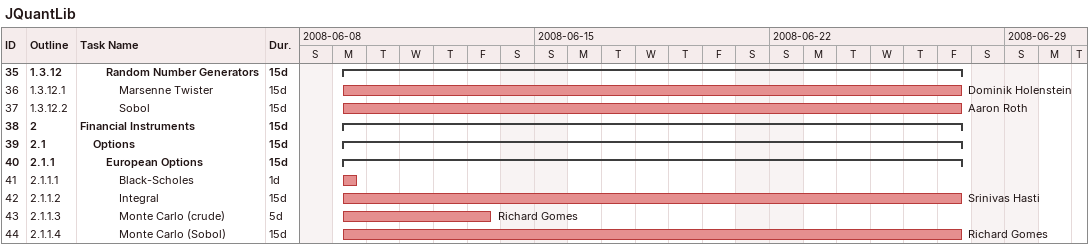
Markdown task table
JQuantLib

| ID | WBS | Task | Duration | Start | Finish | Resources |
|---|---|---|---|---|---|---|
| 35 | 1.3.12 | **Random Number Generators** | 15d | 2008-06-09 | 2008-06-27 |  |
| 36 | 1.3.12.1 | Marsenne Twister | 15d | 2008-06-09 | 2008-06-27 | Dominik Holenstein |
| 37 | 1.3.12.2 | Sobol | 15d | 2008-06-09 | 2008-06-27 | Aaron Roth |
| 38 | 2 | **Financial Instruments** | 15d | 2008-06-09 | 2008-06-27 |  |
| 39 | 2.1 | **Options** | 15d | 2008-06-09 | 2008-06-27 |  |
| 40 | 2.1.1 | **European Options** | 15d | 2008-06-09 | 2008-06-27 |  |
| 41 | 2.1.1.1 | Black-Scholes | 1d | 2008-06-09 | 2008-06-09 |  |
| 42 | 2.1.1.2 | Integral | 15d | 2008-06-09 | 2008-06-27 | Srinivas Hasti |
| 43 | 2.1.1.3 | Monte Carlo (crude) | 5d | 2008-06-09 | 2008-06-13 | Richard Gomes |
| 44 | 2.1.1.4 | Monte Carlo (Sobol) | 15d | 2008-06-09 | 2008-06-27 | Richard Gomes |
